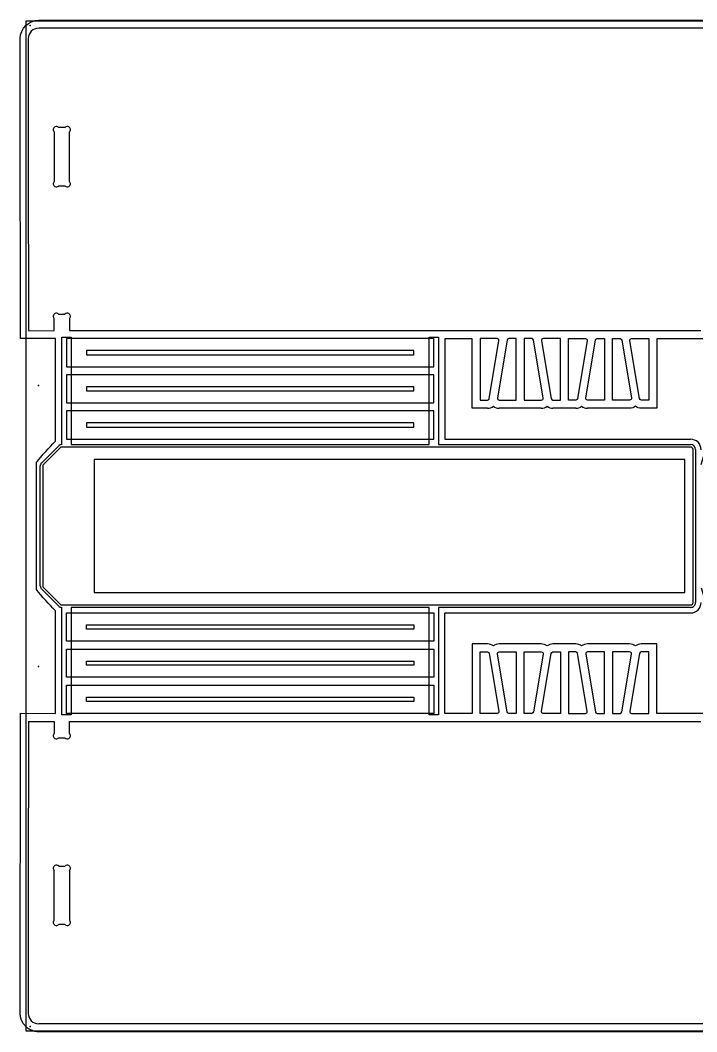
# Model space of a CAD drawing. Extents: x -0.3 to 96, y 0 to 48.1.
# Drawn here: x -0.28 to 31.91, y -0.03 to 48.07 of the extents above; entities that cross this region are included whole.
import ezdxf

# ---------------------------------------------------------------- set-up
doc = ezdxf.new("R2010")
doc.units = 0
doc.header["$MEASUREMENT"] = 0
for name, color, linetype in [('BOARD_FIXINGS', 6, 'CONTINUOUS'), ('CUTTING_PROFILE', 6, 'CONTINUOUS'), ('POCKETS_10MM', 5, 'CONTINUOUS'), ('POCKETS_5MM', 4, 'CONTINUOUS'), ('PROFILE_-_INSIDE', 30, 'CONTINUOUS'), ('PROFILE_-_OUTSIDE', 18, 'CONTINUOUS'), ('STOCK_PERIMETER', 1, 'CONTINUOUS')]:
    doc.layers.add(name, color=color, linetype=linetype)

msp = doc.modelspace()

# ---------------------------------------------------------------- linework, layer by layer
at = {"layer": 'BOARD_FIXINGS'}
for p in [(0.193, 47.821), (0.582, 30.698), (0.582, 17.334), (0.193, 0.211)]:
    msp.add_point(p, dxfattribs=at)
at = {"layer": 'CUTTING_PROFILE'}
for p, q in [((21.22, 32.92), (19.922, 32.92)), ((19.922, 32.92), (19.922, 28.144)), ((21.22, 29.619), (21.22, 32.92)), ((21.955, 29.619), (21.22, 29.619)), ((23.322, 29.619), (22.509, 29.619)), ((24.515, 29.619), (23.322, 29.619)), ((25.613, 29.619), (25.069, 29.619)), ((26.158, 29.619), (25.613, 29.619)), ((27.905, 29.619), (26.712, 29.619)), ((19.922, 28.144), (31.621, 28.143)), ((0.486, 20.996), (0.486, 27.035)), ((19.922, 19.883), (31.621, 19.884)), ((19.922, 15.107), (19.922, 19.883)), ((21.955, 18.408), (21.22, 18.408)), ((21.22, 18.408), (21.22, 15.106)), ((23.322, 18.408), (22.509, 18.408)), ((24.515, 18.408), (23.322, 18.408)), ((25.613, 18.408), (25.069, 18.408)), ((26.158, 18.408), (25.613, 18.408)), ((27.905, 18.408), (26.712, 18.408)), ((21.22, 15.106), (19.922, 15.107))]:
    msp.add_line(p, q, dxfattribs=at)
for points in [[(0.486, 27.035, -0.023382), (1.396, 28.049), (1.396, 32.925), (-0.273, 32.924, -0.000004), (-0.282, 47.193, -0.411755), (0.598, 48.065), (33.572, 48.065, -0.41102), (34.452, 47.195), (34.444, 34.561), (38.171, 46.761, -0.594045), (39.366, 47.007, -0.50276), (40.032, 47.902), (57.666, 47.902, -0.50276), (58.331, 47.007, -0.594045), (59.527, 46.761, 0.001258), (62.21, 38.054)], [(32.119, 26.944), (33.944, 32.92), (30.006, 32.92), (30.006, 29.619), (29.271, 29.619, -0.160515), (28.995, 29.71, -0.160515), (28.718, 29.619), (27.905, 29.619)], [(33.572, -0.034), (0.598, -0.034), (0.578, -0.034), (0.559, -0.033), (0.539, -0.032), (0.519, -0.03), (0.499, -0.028), (0.479, -0.026), (0.459, -0.023), (0.439, -0.019), (0.418, -0.015), (0.398, -0.011), (0.377, -0.006), (0.357, 0), (0.337, 0.006), (0.316, 0.012), (0.296, 0.019), (0.276, 0.027), (0.255, 0.035), (0.235, 0.044), (0.215, 0.053), (0.196, 0.063), (0.176, 0.074), (0.157, 0.085), (0.138, 0.096), (0.119, 0.108), (0.1, 0.12), (0.082, 0.133), (0.064, 0.147), (0.046, 0.161), (0.028, 0.175), (0.011, 0.19), (-0.005, 0.205), (-0.022, 0.221), (-0.038, 0.237), (-0.053, 0.254), (-0.068, 0.271), (-0.083, 0.288), (-0.097, 0.306), (-0.11, 0.324), (-0.123, 0.342), (-0.136, 0.36), (-0.148, 0.379), (-0.16, 0.398), (-0.171, 0.418), (-0.181, 0.437), (-0.191, 0.457), (-0.201, 0.477), (-0.21, 0.497), (-0.218, 0.517), (-0.226, 0.537), (-0.233, 0.557), (-0.24, 0.577), (-0.246, 0.598), (-0.252, 0.618), (-0.257, 0.639), (-0.262, 0.659), (-0.266, 0.679), (-0.27, 0.7), (-0.273, 0.72), (-0.276, 0.74), (-0.278, 0.76), (-0.28, 0.78), (-0.281, 0.8), (-0.282, 0.819), (-0.273, 15.108), (1.396, 15.106), (1.396, 19.983, -0.023382), (0.486, 20.996)], [(32.119, 21.083), (33.944, 15.106), (30.006, 15.106), (30.006, 18.408), (29.271, 18.408, 0.160515), (28.995, 18.317, 0.160515), (28.718, 18.408), (27.905, 18.408)]]:
    msp.add_lwpolyline(points, format="xyb", dxfattribs=at)
for centre, radius, start, end in [((21.955, 30.085), 0.466, 270, 306.4761), ((22.509, 30.085), 0.466, 233.5239, 270), ((24.515, 30.085), 0.466, 270, 306.4761), ((25.069, 30.085), 0.466, 233.5239, 270), ((26.158, 30.085), 0.466, 270, 306.4761), ((26.712, 30.085), 0.466, 233.5239, 270), ((31.621, 27.645), 0.498, 359.9641, 89.9983), ((31.621, 20.382), 0.498, 270.0017, 0.0359), ((21.955, 17.942), 0.466, 53.5239, 90), ((22.509, 17.942), 0.466, 90, 126.4761), ((24.515, 17.942), 0.466, 53.5239, 90), ((25.069, 17.942), 0.466, 90, 126.4761), ((26.158, 17.942), 0.466, 53.5239, 90), ((26.712, 17.942), 0.466, 90, 126.4761)]:
    msp.add_arc(centre, radius, start, end, dxfattribs=at)
at = {"layer": 'POCKETS_10MM'}
for p, q in [((1.703, 27.887), (1.703, 32.994)), ((1.703, 32.994), (2.136, 32.994)), ((2.136, 32.994), (2.136, 27.887)), ((19.183, 27.888), (19.183, 32.994)), ((19.183, 32.994), (19.616, 32.994)), ((19.616, 32.994), (19.616, 27.888)), ((0.744, 27.026), (1.536, 27.818)), ((1.703, 27.887), (1.703, 27.887)), ((2.136, 27.887), (19.183, 27.888)), ((19.616, 27.888), (31.616, 27.889)), ((31.855, 27.653), (31.857, 20.382)), ((0.675, 26.859), (0.693, 26.95)), ((0.693, 26.95), (0.744, 27.026)), ((0.675, 21.172), (0.675, 26.859)), ((1.536, 20.214), (0.744, 21.005)), ((1.703, 15.037), (1.703, 20.145)), ((19.183, 20.144), (2.136, 20.145)), ((2.136, 20.145), (2.136, 15.037)), ((19.183, 15.037), (19.183, 20.144)), ((31.621, 20.145), (19.616, 20.144)), ((19.616, 20.144), (19.616, 15.037)), ((2.136, 15.037), (1.703, 15.037)), ((19.616, 15.037), (19.183, 15.037))]:
    msp.add_line(p, q, dxfattribs=at)
msp.add_lwpolyline([(3.234, 20.853), (31.345, 20.854), (31.341, 27.18), (3.234, 27.178)], close=True, dxfattribs=at)
for centre, radius, start, end in [((1.703, 27.651), 0.236, 89.983, 135.0059), ((31.615, 27.649), 0.24, 0.8494, 89.7481), ((0.911, 21.172), 0.236, 180, 225), ((1.703, 20.381), 0.236, 225, 270.0017), ((31.621, 20.382), 0.236, 270.0155, 0.0232)]:
    msp.add_arc(centre, radius, start, end, dxfattribs=at)
at = {"layer": 'POCKETS_5MM'}
for points in [[(18.442, 32.157), (18.442, 32.354), (2.875, 32.354), (2.875, 32.157)], [(18.442, 30.439), (18.442, 30.636), (2.875, 30.636), (2.875, 30.439)], [(18.442, 28.72), (18.442, 28.917), (2.875, 28.917), (2.875, 28.72)], [(18.442, 19.311), (18.442, 19.115), (2.875, 19.115), (2.875, 19.311)], [(18.442, 17.593), (18.442, 17.396), (2.875, 17.396), (2.875, 17.593)], [(18.442, 15.874), (18.442, 15.677), (2.875, 15.677), (2.875, 15.874)]]:
    msp.add_lwpolyline(points, close=True, dxfattribs=at)
at = {"layer": 'PROFILE_-_INSIDE'}
for p, q in [((1.849, 42.969), (1.548, 42.969)), ((1.333, 42.754), (1.333, 40.4)), ((2.064, 40.4), (2.064, 42.754)), ((1.548, 40.185), (1.849, 40.185)), ((1.548, 7.846), (1.849, 7.846)), ((1.333, 5.277), (1.333, 7.632)), ((2.064, 7.632), (2.064, 5.277)), ((1.849, 5.063), (1.548, 5.063))]:
    msp.add_line(p, q, dxfattribs=at)
for centre, radius, start, end in [((1.443, 42.859), 0.151, 119.4498, 223.6643), ((1.444, 42.866), 0.146, 44.7691, 121.4774), ((1.953, 42.866), 0.146, 58.504, 135.2375), ((1.955, 42.859), 0.151, 316.1646, 60.5624), ((1.443, 40.295), 0.152, 136.4097, 240.5324), ((1.445, 40.288), 0.146, 238.5296, 315.2133), ((1.953, 40.288), 0.146, 224.7648, 301.4952), ((1.955, 40.295), 0.151, 299.42, 43.9094), ((1.443, 7.736), 0.152, 119.4676, 223.5903), ((1.445, 7.744), 0.146, 44.7867, 121.4704), ((1.953, 7.744), 0.146, 58.5048, 135.2352), ((1.955, 7.736), 0.151, 316.0906, 60.58), ((1.443, 5.173), 0.151, 136.3357, 240.5502), ((1.444, 5.165), 0.146, 238.5226, 315.2309), ((1.953, 5.165), 0.146, 224.7625, 301.496), ((1.955, 5.173), 0.151, 299.4376, 43.8354)]:
    msp.add_arc(centre, radius, start, end, dxfattribs=at)
at = {"layer": 'PROFILE_-_OUTSIDE'}
for p, q in [((33.572, 47.685), (0.598, 47.685)), ((1.333, 33.305), (1.333, 33.878)), ((1.547, 34.092), (1.848, 34.092)), ((2.063, 33.878), (2.063, 33.305)), ((0.107, 33.304), (1.333, 33.305)), ((2.063, 33.305), (32.107, 33.305)), ((21.6, 32.925), (21.6, 30.004)), ((23.322, 30.004), (23.322, 32.925)), ((23.702, 32.925), (23.702, 30.004)), ((25.423, 30.004), (25.423, 32.925)), ((25.803, 30.004), (25.803, 32.925)), ((27.525, 32.925), (27.525, 30.004)), ((27.905, 30.004), (27.905, 32.925)), ((29.626, 32.925), (29.626, 30.004)), ((1.619, 27.734), (0.828, 26.943)), ((31.616, 27.771), (1.701, 27.769)), ((31.739, 20.382), (31.734, 27.653)), ((0.793, 26.859), (0.793, 21.172)), ((0.828, 21.089), (1.619, 20.297)), ((1.703, 20.263), (31.621, 20.264)), ((21.6, 15.106), (21.6, 18.028)), ((23.322, 18.028), (23.322, 15.106)), ((23.702, 15.106), (23.702, 18.028)), ((25.423, 18.028), (25.423, 15.106)), ((25.803, 18.028), (25.803, 15.106)), ((27.525, 15.106), (27.525, 18.028)), ((27.905, 18.028), (27.905, 15.106)), ((29.626, 15.106), (29.626, 18.028)), ((0.107, 14.727), (1.333, 14.726)), ((1.333, 14.726), (1.333, 14.154)), ((2.063, 14.154), (2.063, 14.726)), ((2.063, 14.726), (32.107, 14.726)), ((1.547, 13.939), (1.848, 13.939)), ((33.572, 0.346), (0.598, 0.346))]:
    msp.add_line(p, q, dxfattribs=at)
for points in [[(1.919, 32.925), (1.919, 31.586), (19.399, 31.586), (19.399, 32.925)], [(1.919, 31.206), (1.919, 29.868), (19.399, 29.868), (19.399, 31.206)], [(1.919, 29.488), (1.919, 28.149), (19.399, 28.149), (19.399, 29.488)], [(1.919, 18.544), (1.919, 19.882), (19.399, 19.882), (19.399, 18.544)], [(1.919, 16.825), (1.919, 18.164), (19.399, 18.164), (19.399, 16.825)], [(1.919, 15.107), (1.919, 16.445), (19.399, 16.445), (19.399, 15.107)]]:
    msp.add_lwpolyline(points, close=True, dxfattribs=at)
for points in [[(21.6, 30.004), (21.955, 30.004, 0.366629), (22.04, 30.075), (22.498, 32.825, 0.463455), (22.414, 32.925), (21.6, 32.925)], [(23.322, 32.925), (22.967, 32.925, 0.366629), (22.883, 32.853), (22.424, 30.103, 0.463455), (22.509, 30.004), (23.322, 30.004)], [(23.702, 30.004), (24.515, 30.004, 0.463455), (24.599, 30.103), (24.141, 32.853, 0.366629), (24.057, 32.925), (23.702, 32.925)], [(25.423, 32.925), (24.61, 32.925, 0.463455), (24.526, 32.825), (24.984, 30.075, 0.366629), (25.069, 30.004), (25.423, 30.004)], [(25.803, 32.925), (26.616, 32.925, -0.463455), (26.701, 32.825), (26.243, 30.075, -0.366629), (26.158, 30.004), (25.803, 30.004)], [(27.525, 30.004), (26.712, 30.004, -0.463455), (26.627, 30.103), (27.086, 32.853, -0.366629), (27.17, 32.925), (27.525, 32.925)], [(27.905, 32.925), (28.26, 32.925, -0.366629), (28.344, 32.853), (28.802, 30.103, -0.463455), (28.718, 30.004), (27.905, 30.004)], [(29.626, 30.004), (29.271, 30.004, -0.366629), (29.187, 30.075), (28.729, 32.825, -0.463455), (28.813, 32.925), (29.626, 32.925)], [(21.6, 18.028), (21.955, 18.028, -0.366629), (22.04, 17.956), (22.498, 15.206, -0.463455), (22.414, 15.106), (21.6, 15.106)], [(23.322, 15.106), (22.967, 15.106, -0.366629), (22.883, 15.178), (22.424, 17.928, -0.463455), (22.509, 18.028), (23.322, 18.028)], [(23.702, 18.028), (24.515, 18.028, -0.463455), (24.599, 17.928), (24.141, 15.178, -0.366629), (24.057, 15.106), (23.702, 15.106)], [(25.423, 15.106), (24.61, 15.106, -0.463455), (24.526, 15.206), (24.984, 17.956, -0.366629), (25.069, 18.028), (25.423, 18.028)], [(25.803, 15.106), (26.616, 15.106, 0.463455), (26.701, 15.206), (26.243, 17.956, 0.366629), (26.158, 18.028), (25.803, 18.028)], [(27.525, 18.028), (26.712, 18.028, 0.463455), (26.627, 17.928), (27.086, 15.178, 0.366629), (27.17, 15.106), (27.525, 15.106)], [(27.905, 15.106), (28.26, 15.106, 0.366629), (28.344, 15.178), (28.802, 17.928, 0.463455), (28.718, 18.028), (27.905, 18.028)], [(29.626, 18.028), (29.271, 18.028, 0.366629), (29.187, 17.956), (28.729, 15.206, 0.463455), (28.813, 15.106), (29.626, 15.106)]]:
    msp.add_lwpolyline(points, format="xyb", dxfattribs=at)
for centre, radius, start, end in [((0.598, 47.186), 0.5, 89.9993, 179.374), ((922487.589, 651.482), 922487.689, 180.037532561, 180.038395071), ((1.442, 33.982), 0.151, 119.4498, 223.6643), ((1.444, 33.99), 0.146, 44.7691, 121.4774), ((1.952, 33.99), 0.146, 58.504, 135.2373), ((1.954, 33.982), 0.151, 316.1646, 60.5623), ((1.703, 27.651), 0.118, 90.5611, 135.0023), ((31.616, 27.652), 0.118, 0.0359, 90.0036), ((0.911, 26.859), 0.118, 135.0013, 180), ((0.911, 21.172), 0.118, 180, 225), ((1.703, 20.381), 0.118, 225, 270.0017), ((31.621, 20.382), 0.118, 270.0017, 0.0359), ((922487.589, -603.45), 922487.689, 179.961604929, 179.962467439), ((1.442, 14.049), 0.151, 136.3357, 240.5502), ((1.954, 14.049), 0.151, 299.4377, 43.8354), ((1.444, 14.042), 0.146, 238.5226, 315.2309), ((1.952, 14.042), 0.146, 224.7627, 301.496), ((0.598, 0.846), 0.5, 180.626, 270.0007)]:
    msp.add_arc(centre, radius, start, end, dxfattribs=at)
at = {"layer": 'STOCK_PERIMETER'}
msp.add_lwpolyline([(95.984, 48.031), (95.984, 0), (0, 0), (0, 48.031)], close=True, dxfattribs=at)

doc.saveas('drawing.dxf')
